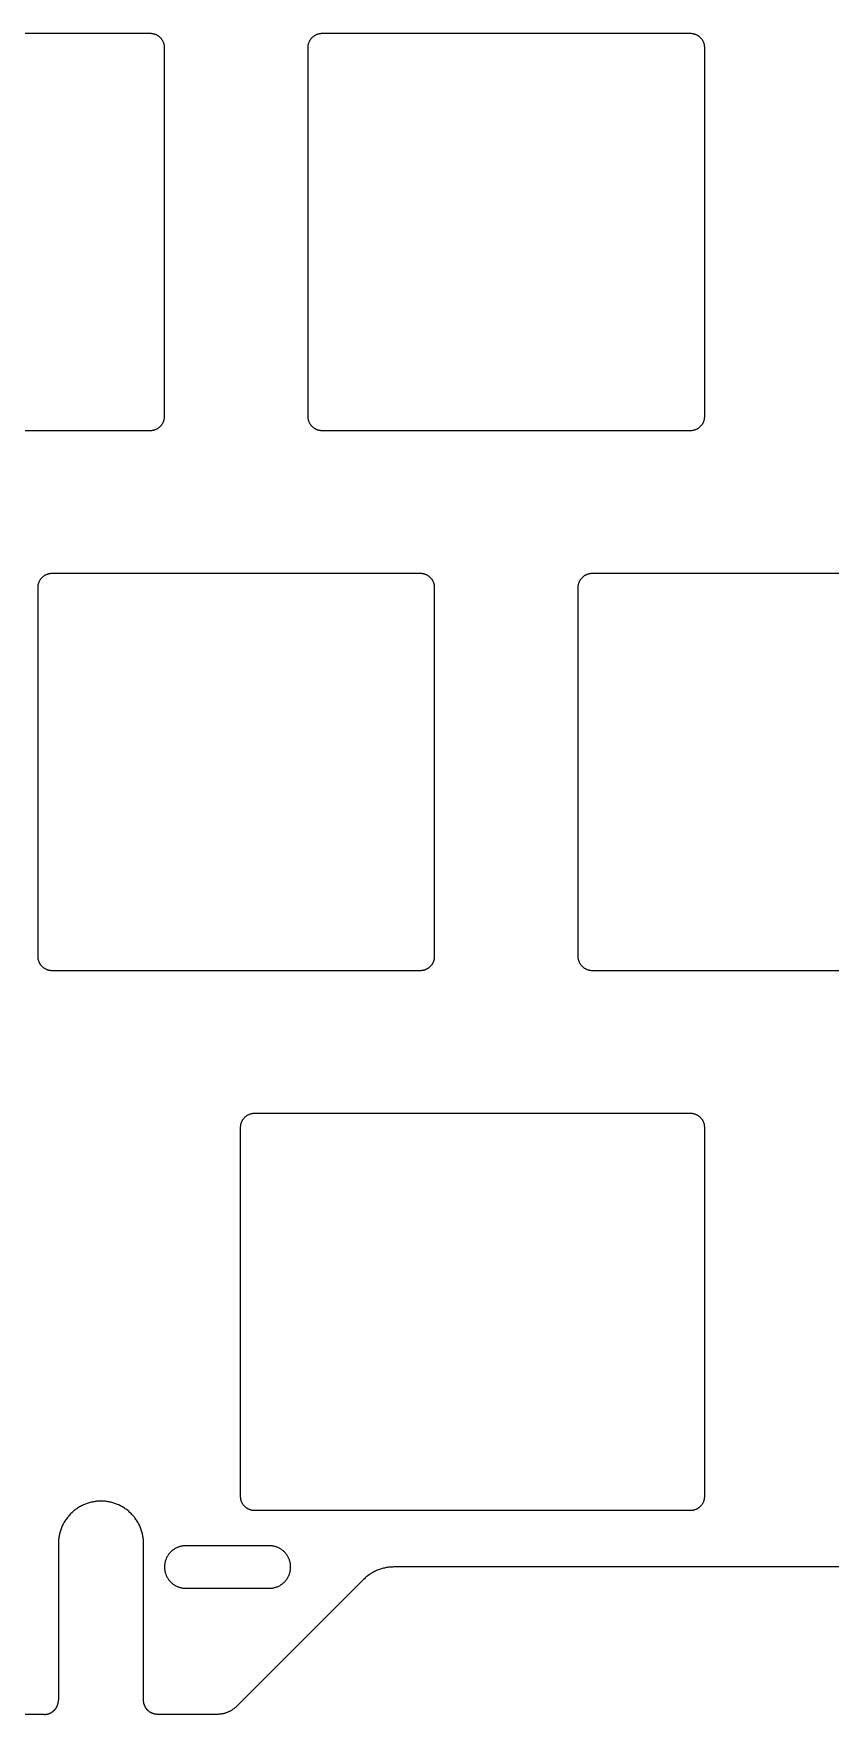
# Model space of a CAD drawing. Header units: millimetres. Extents: x -2014 to -1710, y 1046 to 1151.
# Drawn here: x -1969 to -1940.9, y 1046.4 to 1105.7 of the extents above; entities that cross this region are included whole.
import ezdxf

# ---------------------------------------------------------------- set-up
doc = ezdxf.new("R2010")
doc.units = ezdxf.units.MM
doc.layers.add('Layer 01', color=1, linetype='Continuous', true_color=0xff0000)

msp = doc.modelspace()

# ---------------------------------------------------------------- linework, layer by layer
at = {"layer": 'Layer 01', "color": 254, "true_color": 0xcad1ee}
for points in [[(-1964.91549, 1105.705865), (-1977.91549, 1105.705865)], [(-1964.41549, 1105.205865), (-1964.415782, 1105.222936), (-1964.416656, 1105.239986), (-1964.418112, 1105.256997), (-1964.420147, 1105.273949), (-1964.422761, 1105.29082), (-1964.425948, 1105.307593), (-1964.429707, 1105.324247), (-1964.434032, 1105.340764), (-1964.438918, 1105.357122), (-1964.44436, 1105.373305), (-1964.450351, 1105.389292), (-1964.456885, 1105.405066), (-1964.463953, 1105.420607), (-1964.471548, 1105.435898), (-1964.47966, 1105.45092), (-1964.488281, 1105.465657), (-1964.497399, 1105.480091), (-1964.507005, 1105.494205), (-1964.517088, 1105.507983), (-1964.527635, 1105.521409), (-1964.538634, 1105.534467), (-1964.550072, 1105.547142), (-1964.561937, 1105.559419), (-1964.574214, 1105.571283), (-1964.586888, 1105.582722), (-1964.599946, 1105.593721), (-1964.613372, 1105.604268), (-1964.62715, 1105.61435), (-1964.641264, 1105.623956), (-1964.655698, 1105.633075), (-1964.670435, 1105.641695), (-1964.685458, 1105.649808), (-1964.700749, 1105.657403), (-1964.71629, 1105.664471), (-1964.732063, 1105.671004), (-1964.74805, 1105.676996), (-1964.764233, 1105.682438), (-1964.780592, 1105.687324), (-1964.797108, 1105.691649), (-1964.813762, 1105.695407), (-1964.830535, 1105.698595), (-1964.847407, 1105.701208), (-1964.864358, 1105.703244), (-1964.881369, 1105.7047), (-1964.89842, 1105.705574), (-1964.91549, 1105.705865)], [(-1958.86549, 1105.705865), (-1958.882561, 1105.705574), (-1958.899611, 1105.7047), (-1958.916622, 1105.703244), (-1958.933574, 1105.701208), (-1958.950445, 1105.698595), (-1958.967218, 1105.695407), (-1958.983872, 1105.691649), (-1959.000389, 1105.687324), (-1959.016748, 1105.682438), (-1959.03293, 1105.676996), (-1959.048917, 1105.671004), (-1959.064691, 1105.664471), (-1959.080232, 1105.657403), (-1959.095523, 1105.649808), (-1959.110545, 1105.641695), (-1959.125282, 1105.633075), (-1959.139716, 1105.623956), (-1959.15383, 1105.61435), (-1959.167608, 1105.604268), (-1959.181034, 1105.593721), (-1959.194092, 1105.582722), (-1959.206767, 1105.571283), (-1959.219044, 1105.559419), (-1959.230908, 1105.547142), (-1959.242347, 1105.534467), (-1959.253346, 1105.521409), (-1959.263893, 1105.507983), (-1959.273975, 1105.494205), (-1959.283581, 1105.480091), (-1959.2927, 1105.465657), (-1959.301321, 1105.45092), (-1959.309433, 1105.435898), (-1959.317028, 1105.420607), (-1959.324096, 1105.405066), (-1959.330629, 1105.389292), (-1959.336621, 1105.373305), (-1959.342063, 1105.357122), (-1959.346949, 1105.340764), (-1959.351274, 1105.324247), (-1959.355032, 1105.307593), (-1959.35822, 1105.29082), (-1959.360833, 1105.273949), (-1959.362869, 1105.256997), (-1959.364325, 1105.239986), (-1959.365199, 1105.222936), (-1959.36549, 1105.205865)], [(-1945.86549, 1105.705865), (-1958.86549, 1105.705865)], [(-1945.36549, 1105.205865), (-1945.365782, 1105.222936), (-1945.366656, 1105.239986), (-1945.368112, 1105.256997), (-1945.370147, 1105.273949), (-1945.372761, 1105.29082), (-1945.375948, 1105.307593), (-1945.379707, 1105.324247), (-1945.384032, 1105.340764), (-1945.388918, 1105.357122), (-1945.39436, 1105.373305), (-1945.400351, 1105.389292), (-1945.406885, 1105.405066), (-1945.413953, 1105.420607), (-1945.421548, 1105.435898), (-1945.42966, 1105.45092), (-1945.438281, 1105.465657), (-1945.447399, 1105.480091), (-1945.457005, 1105.494205), (-1945.467088, 1105.507983), (-1945.477635, 1105.521409), (-1945.488634, 1105.534467), (-1945.500072, 1105.547142), (-1945.511937, 1105.559419), (-1945.524214, 1105.571283), (-1945.536888, 1105.582722), (-1945.549946, 1105.593721), (-1945.563372, 1105.604268), (-1945.57715, 1105.61435), (-1945.591264, 1105.623956), (-1945.605698, 1105.633075), (-1945.620435, 1105.641695), (-1945.635458, 1105.649808), (-1945.650749, 1105.657403), (-1945.66629, 1105.664471), (-1945.682063, 1105.671004), (-1945.69805, 1105.676996), (-1945.714233, 1105.682438), (-1945.730592, 1105.687324), (-1945.747108, 1105.691649), (-1945.763762, 1105.695407), (-1945.780535, 1105.698595), (-1945.797407, 1105.701208), (-1945.814358, 1105.703244), (-1945.831369, 1105.7047), (-1945.84842, 1105.705574), (-1945.86549, 1105.705865)], [(-1964.41549, 1104.710788), (-1964.41549, 1105.205865)], [(-1959.36549, 1105.205865), (-1959.36549, 1092.205865)], [(-1945.36549, 1104.711371), (-1945.36549, 1105.205865)], [(-1964.415478, 1104.705847), (-1964.41549, 1104.710788)], [(-1964.415478, 1092.705847), (-1964.415478, 1104.705847)], [(-1945.365475, 1104.705879), (-1945.36549, 1104.711371)], [(-1945.365475, 1092.705827), (-1945.365475, 1104.705879)], [(-1964.41549, 1092.700906), (-1964.415478, 1092.705847)], [(-1964.41549, 1092.205865), (-1964.41549, 1092.700906)], [(-1945.36549, 1092.700323), (-1945.365475, 1092.705827)], [(-1945.36549, 1092.205865), (-1945.36549, 1092.700323)], [(-1964.91549, 1091.705865), (-1964.89842, 1091.706157), (-1964.881369, 1091.707031), (-1964.864358, 1091.708487), (-1964.847407, 1091.710522), (-1964.830535, 1091.713135), (-1964.813762, 1091.716323), (-1964.797108, 1091.720082), (-1964.780592, 1091.724407), (-1964.764233, 1091.729293), (-1964.74805, 1091.734735), (-1964.732063, 1091.740726), (-1964.71629, 1091.74726), (-1964.700749, 1091.754328), (-1964.685458, 1091.761923), (-1964.670435, 1091.770035), (-1964.655698, 1091.778656), (-1964.641264, 1091.787774), (-1964.62715, 1091.79738), (-1964.613372, 1091.807463), (-1964.599946, 1091.81801), (-1964.586888, 1091.829009), (-1964.574214, 1091.840447), (-1964.561937, 1091.852312), (-1964.550072, 1091.864589), (-1964.538634, 1091.877263), (-1964.527635, 1091.890321), (-1964.517088, 1091.903747), (-1964.507005, 1091.917525), (-1964.497399, 1091.931639), (-1964.488281, 1091.946073), (-1964.47966, 1091.96081), (-1964.471548, 1091.975833), (-1964.463953, 1091.991123), (-1964.456885, 1092.006665), (-1964.450351, 1092.022438), (-1964.44436, 1092.038425), (-1964.438918, 1092.054608), (-1964.434032, 1092.070967), (-1964.429707, 1092.087483), (-1964.425948, 1092.104137), (-1964.422761, 1092.12091), (-1964.420147, 1092.137782), (-1964.418112, 1092.154733), (-1964.416656, 1092.171744), (-1964.415782, 1092.188795), (-1964.41549, 1092.205865)], [(-1959.36549, 1092.205865), (-1959.365199, 1092.188795), (-1959.364325, 1092.171744), (-1959.362869, 1092.154733), (-1959.360833, 1092.137782), (-1959.35822, 1092.12091), (-1959.355032, 1092.104137), (-1959.351274, 1092.087483), (-1959.346949, 1092.070967), (-1959.342063, 1092.054608), (-1959.336621, 1092.038425), (-1959.330629, 1092.022438), (-1959.324096, 1092.006665), (-1959.317028, 1091.991123), (-1959.309433, 1091.975833), (-1959.301321, 1091.96081), (-1959.2927, 1091.946073), (-1959.283581, 1091.931639), (-1959.273975, 1091.917525), (-1959.263893, 1091.903747), (-1959.253346, 1091.890321), (-1959.242347, 1091.877263), (-1959.230908, 1091.864589), (-1959.219044, 1091.852312), (-1959.206767, 1091.840447), (-1959.194092, 1091.829009), (-1959.181034, 1091.81801), (-1959.167608, 1091.807463), (-1959.15383, 1091.79738), (-1959.139716, 1091.787774), (-1959.125282, 1091.778656), (-1959.110545, 1091.770035), (-1959.095523, 1091.761923), (-1959.080232, 1091.754328), (-1959.064691, 1091.74726), (-1959.048917, 1091.740726), (-1959.03293, 1091.734735), (-1959.016748, 1091.729293), (-1959.000389, 1091.724407), (-1958.983872, 1091.720082), (-1958.967218, 1091.716323), (-1958.950445, 1091.713135), (-1958.933574, 1091.710522), (-1958.916622, 1091.708487), (-1958.899611, 1091.707031), (-1958.882561, 1091.706157), (-1958.86549, 1091.705865)], [(-1945.86549, 1091.705865), (-1945.84842, 1091.706157), (-1945.831369, 1091.707031), (-1945.814358, 1091.708487), (-1945.797407, 1091.710522), (-1945.780535, 1091.713135), (-1945.763762, 1091.716323), (-1945.747108, 1091.720082), (-1945.730592, 1091.724407), (-1945.714233, 1091.729293), (-1945.69805, 1091.734735), (-1945.682063, 1091.740726), (-1945.66629, 1091.74726), (-1945.650749, 1091.754328), (-1945.635458, 1091.761923), (-1945.620435, 1091.770035), (-1945.605698, 1091.778656), (-1945.591264, 1091.787774), (-1945.57715, 1091.79738), (-1945.563372, 1091.807463), (-1945.549946, 1091.81801), (-1945.536888, 1091.829009), (-1945.524214, 1091.840447), (-1945.511937, 1091.852312), (-1945.500072, 1091.864589), (-1945.488634, 1091.877263), (-1945.477635, 1091.890321), (-1945.467088, 1091.903747), (-1945.457005, 1091.917525), (-1945.447399, 1091.931639), (-1945.438281, 1091.946073), (-1945.42966, 1091.96081), (-1945.421548, 1091.975833), (-1945.413953, 1091.991123), (-1945.406885, 1092.006665), (-1945.400351, 1092.022438), (-1945.39436, 1092.038425), (-1945.388918, 1092.054608), (-1945.384032, 1092.070967), (-1945.379707, 1092.087483), (-1945.375948, 1092.104137), (-1945.372761, 1092.12091), (-1945.370147, 1092.137782), (-1945.368112, 1092.154733), (-1945.366656, 1092.171744), (-1945.365782, 1092.188795), (-1945.36549, 1092.205865)], [(-1977.415481, 1091.705847), (-1965.415478, 1091.705847)], [(-1965.415478, 1091.705847), (-1965.409427, 1091.705865)], [(-1965.409427, 1091.705865), (-1964.91549, 1091.705865)], [(-1958.86549, 1091.705865), (-1958.371526, 1091.705865)], [(-1958.371526, 1091.705865), (-1958.365478, 1091.705847)], [(-1958.365478, 1091.705847), (-1946.365464, 1091.705847)], [(-1946.365464, 1091.705847), (-1946.359424, 1091.705865)], [(-1946.359424, 1091.705865), (-1945.86549, 1091.705865)], [(-1968.39049, 1086.655865), (-1968.407561, 1086.655574), (-1968.424611, 1086.6547), (-1968.441622, 1086.653244), (-1968.458574, 1086.651208), (-1968.475445, 1086.648595), (-1968.492218, 1086.645407), (-1968.508872, 1086.641649), (-1968.525389, 1086.637324), (-1968.541748, 1086.632438), (-1968.55793, 1086.626996), (-1968.573917, 1086.621004), (-1968.589691, 1086.614471), (-1968.605232, 1086.607403), (-1968.620523, 1086.599808), (-1968.635545, 1086.591695), (-1968.650282, 1086.583075), (-1968.664716, 1086.573956), (-1968.67883, 1086.56435), (-1968.692608, 1086.554268), (-1968.706034, 1086.543721), (-1968.719092, 1086.532722), (-1968.731767, 1086.521283), (-1968.744044, 1086.509419), (-1968.755908, 1086.497142), (-1968.767347, 1086.484467), (-1968.778346, 1086.471409), (-1968.788893, 1086.457983), (-1968.798975, 1086.444205), (-1968.808581, 1086.430091), (-1968.8177, 1086.415657), (-1968.826321, 1086.40092), (-1968.834433, 1086.385898), (-1968.842028, 1086.370607), (-1968.849096, 1086.355066), (-1968.855629, 1086.339292), (-1968.861621, 1086.323305), (-1968.867063, 1086.307122), (-1968.871949, 1086.290764), (-1968.876274, 1086.274247), (-1968.880032, 1086.257593), (-1968.88322, 1086.24082), (-1968.885833, 1086.223949), (-1968.887869, 1086.206997), (-1968.889325, 1086.189986), (-1968.890199, 1086.172936), (-1968.89049, 1086.155865)], [(-1955.39049, 1086.655865), (-1968.39049, 1086.655865)], [(-1954.89049, 1086.155865), (-1954.890782, 1086.172936), (-1954.891656, 1086.189986), (-1954.893112, 1086.206997), (-1954.895147, 1086.223949), (-1954.897761, 1086.24082), (-1954.900948, 1086.257593), (-1954.904707, 1086.274247), (-1954.909032, 1086.290764), (-1954.913918, 1086.307122), (-1954.91936, 1086.323305), (-1954.925351, 1086.339292), (-1954.931885, 1086.355066), (-1954.938953, 1086.370607), (-1954.946548, 1086.385898), (-1954.95466, 1086.40092), (-1954.963281, 1086.415657), (-1954.972399, 1086.430091), (-1954.982005, 1086.444205), (-1954.992088, 1086.457983), (-1955.002635, 1086.471409), (-1955.013634, 1086.484467), (-1955.025072, 1086.497142), (-1955.036937, 1086.509419), (-1955.049214, 1086.521283), (-1955.061888, 1086.532722), (-1955.074946, 1086.543721), (-1955.088372, 1086.554268), (-1955.10215, 1086.56435), (-1955.116264, 1086.573956), (-1955.130698, 1086.583075), (-1955.145435, 1086.591695), (-1955.160458, 1086.599808), (-1955.175749, 1086.607403), (-1955.19129, 1086.614471), (-1955.207063, 1086.621004), (-1955.22305, 1086.626996), (-1955.239233, 1086.632438), (-1955.255592, 1086.637324), (-1955.272108, 1086.641649), (-1955.288762, 1086.645407), (-1955.305535, 1086.648595), (-1955.322407, 1086.651208), (-1955.339358, 1086.653244), (-1955.356369, 1086.6547), (-1955.37342, 1086.655574), (-1955.39049, 1086.655865)], [(-1949.34049, 1086.655865), (-1949.357561, 1086.655574), (-1949.374611, 1086.6547), (-1949.391622, 1086.653244), (-1949.408574, 1086.651208), (-1949.425445, 1086.648595), (-1949.442218, 1086.645407), (-1949.458872, 1086.641649), (-1949.475389, 1086.637324), (-1949.491748, 1086.632438), (-1949.50793, 1086.626996), (-1949.523917, 1086.621004), (-1949.539691, 1086.614471), (-1949.555232, 1086.607403), (-1949.570523, 1086.599808), (-1949.585545, 1086.591695), (-1949.600282, 1086.583075), (-1949.614716, 1086.573956), (-1949.62883, 1086.56435), (-1949.642608, 1086.554268), (-1949.656034, 1086.543721), (-1949.669092, 1086.532722), (-1949.681767, 1086.521283), (-1949.694044, 1086.509419), (-1949.705908, 1086.497142), (-1949.717347, 1086.484467), (-1949.728346, 1086.471409), (-1949.738893, 1086.457983), (-1949.748975, 1086.444205), (-1949.758581, 1086.430091), (-1949.7677, 1086.415657), (-1949.776321, 1086.40092), (-1949.784433, 1086.385898), (-1949.792028, 1086.370607), (-1949.799096, 1086.355066), (-1949.805629, 1086.339292), (-1949.811621, 1086.323305), (-1949.817063, 1086.307122), (-1949.821949, 1086.290764), (-1949.826274, 1086.274247), (-1949.830032, 1086.257593), (-1949.83322, 1086.24082), (-1949.835833, 1086.223949), (-1949.837869, 1086.206997), (-1949.839325, 1086.189986), (-1949.840199, 1086.172936), (-1949.84049, 1086.155865)], [(-1936.34049, 1086.655865), (-1949.34049, 1086.655865)], [(-1968.89049, 1086.155865), (-1968.89049, 1073.155865)], [(-1954.89049, 1073.155865), (-1954.89049, 1086.155865)], [(-1949.84049, 1086.155865), (-1949.84049, 1073.155865)], [(-1968.89049, 1073.155865), (-1968.890199, 1073.138795), (-1968.889325, 1073.121744), (-1968.887869, 1073.104733), (-1968.885833, 1073.087782), (-1968.88322, 1073.07091), (-1968.880032, 1073.054137), (-1968.876274, 1073.037483), (-1968.871949, 1073.020967), (-1968.867063, 1073.004608), (-1968.861621, 1072.988425), (-1968.855629, 1072.972438), (-1968.849096, 1072.956665), (-1968.842028, 1072.941123), (-1968.834433, 1072.925833), (-1968.826321, 1072.91081), (-1968.8177, 1072.896073), (-1968.808581, 1072.881639), (-1968.798975, 1072.867525), (-1968.788893, 1072.853747), (-1968.778346, 1072.840321), (-1968.767347, 1072.827263), (-1968.755908, 1072.814589), (-1968.744044, 1072.802312), (-1968.731767, 1072.790447), (-1968.719092, 1072.779009), (-1968.706034, 1072.76801), (-1968.692608, 1072.757463), (-1968.67883, 1072.74738), (-1968.664716, 1072.737774), (-1968.650282, 1072.728656), (-1968.635545, 1072.720035), (-1968.620523, 1072.711923), (-1968.605232, 1072.704328), (-1968.589691, 1072.69726), (-1968.573917, 1072.690726), (-1968.55793, 1072.684735), (-1968.541748, 1072.679293), (-1968.525389, 1072.674407), (-1968.508872, 1072.670082), (-1968.492218, 1072.666323), (-1968.475445, 1072.663135), (-1968.458574, 1072.660522), (-1968.441622, 1072.658487), (-1968.424611, 1072.657031), (-1968.407561, 1072.656157), (-1968.39049, 1072.655865)], [(-1955.39049, 1072.655865), (-1955.37342, 1072.656157), (-1955.356369, 1072.657031), (-1955.339358, 1072.658487), (-1955.322407, 1072.660522), (-1955.305535, 1072.663135), (-1955.288762, 1072.666323), (-1955.272108, 1072.670082), (-1955.255592, 1072.674407), (-1955.239233, 1072.679293), (-1955.22305, 1072.684735), (-1955.207063, 1072.690726), (-1955.19129, 1072.69726), (-1955.175749, 1072.704328), (-1955.160458, 1072.711923), (-1955.145435, 1072.720035), (-1955.130698, 1072.728656), (-1955.116264, 1072.737774), (-1955.10215, 1072.74738), (-1955.088372, 1072.757463), (-1955.074946, 1072.76801), (-1955.061888, 1072.779009), (-1955.049214, 1072.790447), (-1955.036937, 1072.802312), (-1955.025072, 1072.814589), (-1955.013634, 1072.827263), (-1955.002635, 1072.840321), (-1954.992088, 1072.853747), (-1954.982005, 1072.867525), (-1954.972399, 1072.881639), (-1954.963281, 1072.896073), (-1954.95466, 1072.91081), (-1954.946548, 1072.925833), (-1954.938953, 1072.941123), (-1954.931885, 1072.956665), (-1954.925351, 1072.972438), (-1954.91936, 1072.988425), (-1954.913918, 1073.004608), (-1954.909032, 1073.020967), (-1954.904707, 1073.037483), (-1954.900948, 1073.054137), (-1954.897761, 1073.07091), (-1954.895147, 1073.087782), (-1954.893112, 1073.104733), (-1954.891656, 1073.121744), (-1954.890782, 1073.138795), (-1954.89049, 1073.155865)], [(-1949.84049, 1073.155865), (-1949.840199, 1073.138795), (-1949.839325, 1073.121744), (-1949.837869, 1073.104733), (-1949.835833, 1073.087782), (-1949.83322, 1073.07091), (-1949.830032, 1073.054137), (-1949.826274, 1073.037483), (-1949.821949, 1073.020967), (-1949.817063, 1073.004608), (-1949.811621, 1072.988425), (-1949.805629, 1072.972438), (-1949.799096, 1072.956665), (-1949.792028, 1072.941123), (-1949.784433, 1072.925833), (-1949.776321, 1072.91081), (-1949.7677, 1072.896073), (-1949.758581, 1072.881639), (-1949.748975, 1072.867525), (-1949.738893, 1072.853747), (-1949.728346, 1072.840321), (-1949.717347, 1072.827263), (-1949.705908, 1072.814589), (-1949.694044, 1072.802312), (-1949.681767, 1072.790447), (-1949.669092, 1072.779009), (-1949.656034, 1072.76801), (-1949.642608, 1072.757463), (-1949.62883, 1072.74738), (-1949.614716, 1072.737774), (-1949.600282, 1072.728656), (-1949.585545, 1072.720035), (-1949.570523, 1072.711923), (-1949.555232, 1072.704328), (-1949.539691, 1072.69726), (-1949.523917, 1072.690726), (-1949.50793, 1072.684735), (-1949.491748, 1072.679293), (-1949.475389, 1072.674407), (-1949.458872, 1072.670082), (-1949.442218, 1072.666323), (-1949.425445, 1072.663135), (-1949.408574, 1072.660522), (-1949.391622, 1072.658487), (-1949.374611, 1072.657031), (-1949.357561, 1072.656157), (-1949.34049, 1072.655865)], [(-1968.39049, 1072.655865), (-1955.39049, 1072.655865)], [(-1949.34049, 1072.655865), (-1936.34049, 1072.655865)], [(-1961.246685, 1067.60587), (-1961.263756, 1067.605578), (-1961.280807, 1067.604704), (-1961.297817, 1067.603248), (-1961.314769, 1067.601213), (-1961.331641, 1067.598599), (-1961.348413, 1067.595412), (-1961.365068, 1067.591653), (-1961.381584, 1067.587328), (-1961.397943, 1067.582442), (-1961.414125, 1067.577), (-1961.430112, 1067.571009), (-1961.445886, 1067.564475), (-1961.461427, 1067.557407), (-1961.476718, 1067.549812), (-1961.49174, 1067.5417), (-1961.506477, 1067.533079), (-1961.520911, 1067.523961), (-1961.535026, 1067.514355), (-1961.548804, 1067.504272), (-1961.562229, 1067.493725), (-1961.575287, 1067.482726), (-1961.587962, 1067.471288), (-1961.600239, 1067.459423), (-1961.612103, 1067.447146), (-1961.623542, 1067.434472), (-1961.634541, 1067.421414), (-1961.645088, 1067.407988), (-1961.65517, 1067.39421), (-1961.664776, 1067.380096), (-1961.673895, 1067.365662), (-1961.682516, 1067.350925), (-1961.690628, 1067.335902), (-1961.698223, 1067.320611), (-1961.705291, 1067.30507), (-1961.711825, 1067.289297), (-1961.717816, 1067.273309), (-1961.723258, 1067.257127), (-1961.728144, 1067.240768), (-1961.732469, 1067.224252), (-1961.736227, 1067.207598), (-1961.739415, 1067.190825), (-1961.742028, 1067.173953), (-1961.744064, 1067.157002), (-1961.74552, 1067.139991), (-1961.746394, 1067.12294), (-1961.746685, 1067.10587)], [(-1960.746685, 1067.60587), (-1961.246685, 1067.60587)], [(-1958.804311, 1067.60587), (-1960.746685, 1067.60587)], [(-1945.86542, 1067.60587), (-1958.804311, 1067.60587)], [(-1945.36542, 1067.10587), (-1945.365712, 1067.12294), (-1945.366586, 1067.139991), (-1945.368042, 1067.157002), (-1945.370077, 1067.173953), (-1945.372691, 1067.190825), (-1945.375878, 1067.207598), (-1945.379637, 1067.224252), (-1945.383962, 1067.240768), (-1945.388848, 1067.257127), (-1945.39429, 1067.273309), (-1945.400281, 1067.289297), (-1945.406815, 1067.30507), (-1945.413883, 1067.320611), (-1945.421478, 1067.335902), (-1945.42959, 1067.350925), (-1945.438211, 1067.365662), (-1945.447329, 1067.380096), (-1945.456935, 1067.39421), (-1945.467018, 1067.407988), (-1945.477565, 1067.421414), (-1945.488564, 1067.434472), (-1945.500002, 1067.447146), (-1945.511867, 1067.459423), (-1945.524144, 1067.471288), (-1945.536818, 1067.482726), (-1945.549876, 1067.493725), (-1945.563302, 1067.504272), (-1945.57708, 1067.514355), (-1945.591194, 1067.523961), (-1945.605628, 1067.533079), (-1945.620365, 1067.5417), (-1945.635388, 1067.549812), (-1945.650679, 1067.557407), (-1945.66622, 1067.564475), (-1945.681993, 1067.571009), (-1945.69798, 1067.577), (-1945.714163, 1067.582442), (-1945.730522, 1067.587328), (-1945.747038, 1067.591653), (-1945.763692, 1067.595412), (-1945.780465, 1067.598599), (-1945.797337, 1067.601213), (-1945.814288, 1067.603248), (-1945.831299, 1067.604704), (-1945.84835, 1067.605578), (-1945.86542, 1067.60587)], [(-1961.746685, 1067.10587), (-1961.746685, 1054.105857)], [(-1945.36542, 1054.105857), (-1945.36542, 1067.10587)], [(-1965.15792, 1052.430975), (-1965.158334, 1052.466626), (-1965.159571, 1052.502125), (-1965.161631, 1052.53747), (-1965.164513, 1052.572664), (-1965.168217, 1052.607704), (-1965.172745, 1052.642591), (-1965.178095, 1052.677326), (-1965.184267, 1052.711908), (-1965.191263, 1052.746337), (-1965.199081, 1052.780613), (-1965.207721, 1052.814737), (-1965.217184, 1052.848708), (-1965.22747, 1052.882526), (-1965.238579, 1052.916191), (-1965.250237, 1052.949013), (-1965.263264, 1052.983063), (-1965.27794, 1053.018847), (-1965.293453, 1053.054107), (-1965.309801, 1053.088841), (-1965.326981, 1053.123047), (-1965.344991, 1053.156723), (-1965.363829, 1053.189865), (-1965.383493, 1053.222474), (-1965.40398, 1053.254545), (-1965.425289, 1053.286077), (-1965.447417, 1053.317067), (-1965.470362, 1053.347515), (-1965.494122, 1053.377416), (-1965.518694, 1053.40677), (-1965.544077, 1053.435573), (-1965.570268, 1053.463825), (-1965.597266, 1053.491522), (-1965.624939, 1053.518532), (-1965.65316, 1053.544724), (-1965.681928, 1053.570098), (-1965.711243, 1053.594653), (-1965.741106, 1053.618391), (-1965.771516, 1053.641311), (-1965.802474, 1053.663413), (-1965.833979, 1053.684697), (-1965.866032, 1053.705163), (-1965.898632, 1053.72481), (-1965.931779, 1053.74364), (-1965.965474, 1053.761652), (-1965.999716, 1053.778845), (-1966.034506, 1053.795221), (-1966.070586, 1053.811073), (-1966.105727, 1053.825518), (-1966.139002, 1053.83826), (-1966.172455, 1053.85018), (-1966.206084, 1053.86128), (-1966.239885, 1053.871558), (-1966.273855, 1053.881016), (-1966.307991, 1053.889652), (-1966.34229, 1053.897467), (-1966.37675, 1053.904461), (-1966.411366, 1053.910634), (-1966.446136, 1053.915986), (-1966.481057, 1053.920517), (-1966.516126, 1053.924227), (-1966.551339, 1053.927116), (-1966.586694, 1053.929184), (-1966.622188, 1053.93043), (-1966.657817, 1053.930856), (-1966.693439, 1053.930459), (-1966.728911, 1053.929238), (-1966.764236, 1053.927192), (-1966.799411, 1053.924322), (-1966.834438, 1053.920628), (-1966.869316, 1053.91611), (-1966.904046, 1053.910768), (-1966.938627, 1053.904601), (-1966.973059, 1053.89761), (-1967.007342, 1053.889795), (-1967.041477, 1053.881155), (-1967.075463, 1053.871692), (-1967.109301, 1053.861404), (-1967.14299, 1053.850291), (-1967.175847, 1053.838625), (-1967.209921, 1053.825594), (-1967.245707, 1053.810923), (-1967.28097, 1053.795415), (-1967.315706, 1053.779072), (-1967.349915, 1053.761898), (-1967.383593, 1053.743892), (-1967.416738, 1053.725059), (-1967.449349, 1053.7054), (-1967.481424, 1053.684918), (-1967.512959, 1053.663614), (-1967.543953, 1053.64149), (-1967.574403, 1053.61855), (-1967.604308, 1053.594794), (-1967.633666, 1053.570226), (-1967.662473, 1053.544848), (-1967.690728, 1053.518661), (-1967.718429, 1053.491668), (-1967.745443, 1053.463998), (-1967.771639, 1053.435781), (-1967.797017, 1053.407017), (-1967.821578, 1053.377705), (-1967.84532, 1053.347846), (-1967.868244, 1053.317439), (-1967.890351, 1053.286484), (-1967.911639, 1053.254982), (-1967.93211, 1053.222933), (-1967.951762, 1053.190336), (-1967.970597, 1053.157191), (-1967.988614, 1053.123499), (-1968.005812, 1053.089259), (-1968.022193, 1053.054472), (-1968.038048, 1053.018402), (-1968.052501, 1052.983255), (-1968.065259, 1052.94996), (-1968.077195, 1052.916503), (-1968.088308, 1052.882886), (-1968.098599, 1052.849107), (-1968.108067, 1052.815167), (-1968.116712, 1052.781065), (-1968.124534, 1052.746802), (-1968.131534, 1052.712378), (-1968.137712, 1052.677793), (-1968.143067, 1052.643047), (-1968.147599, 1052.608139), (-1968.151308, 1052.57307), (-1968.154195, 1052.537839), (-1968.15626, 1052.502448), (-1968.157501, 1052.466895), (-1968.15792, 1052.431181)], [(-1961.746685, 1054.105857), (-1961.746394, 1054.088787), (-1961.74552, 1054.071736), (-1961.744064, 1054.054725), (-1961.742028, 1054.037774), (-1961.739415, 1054.020902), (-1961.736227, 1054.004129), (-1961.732469, 1053.987475), (-1961.728144, 1053.970959), (-1961.723258, 1053.9546), (-1961.717816, 1053.938418), (-1961.711825, 1053.92243), (-1961.705291, 1053.906657), (-1961.698223, 1053.891116), (-1961.690628, 1053.875825), (-1961.682516, 1053.860802), (-1961.673895, 1053.846065), (-1961.664776, 1053.831632), (-1961.65517, 1053.817517), (-1961.645088, 1053.803739), (-1961.634541, 1053.790313), (-1961.623542, 1053.777256), (-1961.612103, 1053.764581), (-1961.600239, 1053.752304), (-1961.587962, 1053.740439), (-1961.575287, 1053.729001), (-1961.562229, 1053.718002), (-1961.548804, 1053.707455), (-1961.535026, 1053.697373), (-1961.520911, 1053.687766), (-1961.506477, 1053.678648), (-1961.49174, 1053.670027), (-1961.476718, 1053.661915), (-1961.461427, 1053.65432), (-1961.445886, 1053.647252), (-1961.430112, 1053.640718), (-1961.414125, 1053.634727), (-1961.397943, 1053.629285), (-1961.381584, 1053.624399), (-1961.365068, 1053.620074), (-1961.348413, 1053.616315), (-1961.331641, 1053.613128), (-1961.314769, 1053.610514), (-1961.297817, 1053.608479), (-1961.280807, 1053.607023), (-1961.263756, 1053.606149), (-1961.246685, 1053.605857)], [(-1945.86542, 1053.605857), (-1945.84835, 1053.606149), (-1945.831299, 1053.607023), (-1945.814288, 1053.608479), (-1945.797337, 1053.610514), (-1945.780465, 1053.613128), (-1945.763692, 1053.616315), (-1945.747038, 1053.620074), (-1945.730522, 1053.624399), (-1945.714163, 1053.629285), (-1945.69798, 1053.634727), (-1945.681993, 1053.640718), (-1945.66622, 1053.647252), (-1945.650679, 1053.65432), (-1945.635388, 1053.661915), (-1945.620365, 1053.670027), (-1945.605628, 1053.678648), (-1945.591194, 1053.687766), (-1945.57708, 1053.697373), (-1945.563302, 1053.707455), (-1945.549876, 1053.718002), (-1945.536818, 1053.729001), (-1945.524144, 1053.740439), (-1945.511867, 1053.752304), (-1945.500002, 1053.764581), (-1945.488564, 1053.777256), (-1945.477565, 1053.790313), (-1945.467018, 1053.803739), (-1945.456935, 1053.817517), (-1945.447329, 1053.831632), (-1945.438211, 1053.846065), (-1945.42959, 1053.860802), (-1945.421478, 1053.875825), (-1945.413883, 1053.891116), (-1945.406815, 1053.906657), (-1945.400281, 1053.92243), (-1945.39429, 1053.938418), (-1945.388848, 1053.9546), (-1945.383962, 1053.970959), (-1945.379637, 1053.987475), (-1945.375878, 1054.004129), (-1945.372691, 1054.020902), (-1945.370077, 1054.037774), (-1945.368042, 1054.054725), (-1945.366586, 1054.071736), (-1945.365712, 1054.088787), (-1945.36542, 1054.105857)], [(-1961.246685, 1053.605857), (-1945.86542, 1053.605857)], [(-1968.15792, 1052.431181), (-1968.15792, 1046.906062)], [(-1965.15792, 1046.905874), (-1965.15792, 1052.430975)], [(-1963.669684, 1052.355856), (-1963.695858, 1052.355398), (-1963.722, 1052.354027), (-1963.748078, 1052.351745), (-1963.774061, 1052.348554), (-1963.799916, 1052.344458), (-1963.825613, 1052.339462), (-1963.85112, 1052.333572), (-1963.876406, 1052.326796), (-1963.901439, 1052.319142), (-1963.926191, 1052.310618), (-1963.95063, 1052.301236), (-1963.974727, 1052.291007), (-1963.998452, 1052.279943), (-1964.021776, 1052.268058), (-1964.044671, 1052.255366), (-1964.06711, 1052.241883), (-1964.089064, 1052.227625), (-1964.110508, 1052.21261), (-1964.131414, 1052.196855), (-1964.151758, 1052.18038), (-1964.171514, 1052.163205), (-1964.190659, 1052.145352), (-1964.20917, 1052.126841), (-1964.227023, 1052.107695), (-1964.244197, 1052.087938), (-1964.260671, 1052.067594), (-1964.276425, 1052.046687), (-1964.291439, 1052.025243), (-1964.305697, 1052.003288), (-1964.319179, 1051.980849), (-1964.33187, 1051.957953), (-1964.343754, 1051.934629), (-1964.354818, 1051.910903), (-1964.365046, 1051.886806), (-1964.374427, 1051.862367), (-1964.38295, 1051.837615), (-1964.390603, 1051.812581), (-1964.397378, 1051.787295), (-1964.403267, 1051.761788), (-1964.408262, 1051.736091), (-1964.412357, 1051.710235), (-1964.415547, 1051.684252), (-1964.417829, 1051.658174), (-1964.419199, 1051.632032), (-1964.419656, 1051.605858), (-1964.419199, 1051.579684), (-1964.417829, 1051.553542), (-1964.415548, 1051.527464), (-1964.412358, 1051.501481), (-1964.408263, 1051.475625), (-1964.403268, 1051.449928), (-1964.397379, 1051.424421), (-1964.390604, 1051.399135), (-1964.382951, 1051.374101), (-1964.374428, 1051.349349), (-1964.365047, 1051.32491), (-1964.354819, 1051.300813), (-1964.343756, 1051.277087), (-1964.331872, 1051.253762), (-1964.319181, 1051.230866), (-1964.305699, 1051.208427), (-1964.291442, 1051.186472), (-1964.276427, 1051.165028), (-1964.260673, 1051.144121), (-1964.244199, 1051.123777), (-1964.227025, 1051.10402), (-1964.209172, 1051.084874), (-1964.190662, 1051.066363), (-1964.171517, 1051.048509), (-1964.151761, 1051.031335), (-1964.131417, 1051.01486), (-1964.110511, 1050.999105), (-1964.089068, 1050.984089), (-1964.067113, 1050.969831), (-1964.044675, 1050.956348), (-1964.02178, 1050.943656), (-1963.998455, 1050.931771), (-1963.97473, 1050.920707), (-1963.950634, 1050.910477), (-1963.926195, 1050.901095), (-1963.901443, 1050.892572), (-1963.876409, 1050.884917), (-1963.851124, 1050.878141), (-1963.825617, 1050.872251), (-1963.79992, 1050.867255), (-1963.774065, 1050.863159), (-1963.748082, 1050.859968), (-1963.722004, 1050.857685), (-1963.695862, 1050.856314), (-1963.669688, 1050.855856)], [(-1960.719658, 1052.355856), (-1963.669684, 1052.355856)], [(-1959.969656, 1051.605856), (-1959.970093, 1051.631462), (-1959.971404, 1051.657038), (-1959.973588, 1051.682554), (-1959.976642, 1051.707981), (-1959.980561, 1051.733289), (-1959.985343, 1051.758448), (-1959.990981, 1051.78343), (-1959.997468, 1051.808204), (-1960.004798, 1051.832742), (-1960.01296, 1051.857016), (-1960.021947, 1051.880997), (-1960.031748, 1051.904657), (-1960.04235, 1051.927969), (-1960.053742, 1051.950905), (-1960.065911, 1051.973439), (-1960.078842, 1051.995545), (-1960.09252, 1052.017196), (-1960.106929, 1052.038367), (-1960.122053, 1052.059034), (-1960.137873, 1052.079173), (-1960.154372, 1052.09876), (-1960.17153, 1052.117772), (-1960.189327, 1052.136187), (-1960.207742, 1052.153984), (-1960.226754, 1052.171142), (-1960.246341, 1052.18764), (-1960.26648, 1052.203461), (-1960.287147, 1052.218584), (-1960.308318, 1052.232993), (-1960.329969, 1052.246671), (-1960.352075, 1052.259602), (-1960.374608, 1052.271771), (-1960.397545, 1052.283163), (-1960.420857, 1052.293765), (-1960.444517, 1052.303565), (-1960.468498, 1052.312552), (-1960.492772, 1052.320715), (-1960.51731, 1052.328044), (-1960.542084, 1052.334532), (-1960.567066, 1052.340169), (-1960.592225, 1052.344951), (-1960.617533, 1052.348871), (-1960.64296, 1052.351924), (-1960.668476, 1052.354108), (-1960.694052, 1052.355419), (-1960.719658, 1052.355856)], [(-1960.719645, 1050.855856), (-1960.69347, 1050.856313), (-1960.667328, 1050.857684), (-1960.641249, 1050.859966), (-1960.615266, 1050.863156), (-1960.58941, 1050.867252), (-1960.563713, 1050.872247), (-1960.538205, 1050.878137), (-1960.512919, 1050.884912), (-1960.487885, 1050.892566), (-1960.463133, 1050.90109), (-1960.438693, 1050.910471), (-1960.414596, 1050.9207), (-1960.39087, 1050.931764), (-1960.367545, 1050.943649), (-1960.34465, 1050.956341), (-1960.32221, 1050.969824), (-1960.300256, 1050.984082), (-1960.278812, 1050.999097), (-1960.257905, 1051.014852), (-1960.237561, 1051.031327), (-1960.217804, 1051.048501), (-1960.198658, 1051.066355), (-1960.180147, 1051.084866), (-1960.162294, 1051.104012), (-1960.145119, 1051.123769), (-1960.128645, 1051.144114), (-1960.112891, 1051.165021), (-1960.097875, 1051.186465), (-1960.083618, 1051.20842), (-1960.070135, 1051.230859), (-1960.057444, 1051.253755), (-1960.045559, 1051.277081), (-1960.034496, 1051.300806), (-1960.024267, 1051.324904), (-1960.014886, 1051.349343), (-1960.006363, 1051.374095), (-1959.998709, 1051.39913), (-1959.991934, 1051.424416), (-1959.986045, 1051.449924), (-1959.98105, 1051.475621), (-1959.976955, 1051.501477), (-1959.973765, 1051.52746), (-1959.971483, 1051.553539), (-1959.970113, 1051.579682), (-1959.969656, 1051.605856)], [(-1956.3366, 1051.605856), (-1956.373779, 1051.605409), (-1956.41079, 1051.604067), (-1956.447633, 1051.601831), (-1956.484306, 1051.598702), (-1956.520807, 1051.59468), (-1956.557136, 1051.589765), (-1956.593291, 1051.583959), (-1956.62927, 1051.577262), (-1956.665073, 1051.569675), (-1956.700697, 1051.561197), (-1956.736142, 1051.551831), (-1956.771406, 1051.541575), (-1956.806488, 1051.530431), (-1956.841386, 1051.518399), (-1956.876099, 1051.505481), (-1956.910625, 1051.491675), (-1956.944807, 1051.477047), (-1956.978486, 1051.46166), (-1957.011663, 1051.445514), (-1957.044338, 1051.428608), (-1957.076511, 1051.410943), (-1957.108181, 1051.392519), (-1957.139349, 1051.373335), (-1957.170015, 1051.353392), (-1957.200179, 1051.33269), (-1957.22984, 1051.311229), (-1957.258999, 1051.289008), (-1957.287656, 1051.266028), (-1957.31581, 1051.242289), (-1957.343462, 1051.217791), (-1957.370612, 1051.192533), (-1957.39726, 1051.166516)], [(-1786.469375, 1051.605856), (-1956.3366, 1051.605856)], [(-1963.669688, 1050.855856), (-1960.719645, 1050.855856)], [(-1957.39726, 1051.166516), (-1961.865027, 1046.698749)], [(-1968.657908, 1046.405856), (-1968.645366, 1046.406005), (-1968.632901, 1046.406452), (-1968.620513, 1046.407196), (-1968.608203, 1046.408237), (-1968.595971, 1046.409576), (-1968.583816, 1046.411213), (-1968.571738, 1046.413147), (-1968.559738, 1046.415378), (-1968.547815, 1046.417907), (-1968.535969, 1046.420734), (-1968.524201, 1046.423858), (-1968.512511, 1046.427279), (-1968.500897, 1046.430998), (-1968.489362, 1046.435014), (-1968.477903, 1046.439328), (-1968.466522, 1046.44394), (-1968.455233, 1046.448835), (-1968.444055, 1046.453999), (-1968.432998, 1046.459428), (-1968.422071, 1046.465117), (-1968.411282, 1046.471064), (-1968.40064, 1046.477264), (-1968.390154, 1046.483714), (-1968.379834, 1046.49041), (-1968.369688, 1046.497348), (-1968.359725, 1046.504524), (-1968.349954, 1046.511935), (-1968.340384, 1046.519577), (-1968.331023, 1046.527446), (-1968.321881, 1046.535539), (-1968.312967, 1046.543852), (-1968.30429, 1046.55238), (-1968.295777, 1046.561178), (-1968.287378, 1046.570275), (-1968.279127, 1046.579634), (-1968.271063, 1046.58922), (-1968.263222, 1046.598993), (-1968.255641, 1046.608918), (-1968.248355, 1046.618957), (-1968.241404, 1046.629074), (-1968.234766, 1046.639286), (-1968.228401, 1046.649636), (-1968.222308, 1046.660126), (-1968.216487, 1046.670755), (-1968.210937, 1046.681523), (-1968.205659, 1046.69243), (-1968.200654, 1046.703476), (-1968.19592, 1046.71466), (-1968.191452, 1046.725981), (-1968.187246, 1046.73743), (-1968.183305, 1046.748997), (-1968.179634, 1046.760674), (-1968.176235, 1046.772452), (-1968.173114, 1046.784321), (-1968.170272, 1046.796272), (-1968.167714, 1046.808297), (-1968.165445, 1046.820387), (-1968.163466, 1046.832532), (-1968.161783, 1046.844724), (-1968.160398, 1046.856953), (-1968.159316, 1046.86921), (-1968.15854, 1046.881487), (-1968.158073, 1046.893774), (-1968.15792, 1046.906062)], [(-1964.657934, 1046.405856), (-1964.67022, 1046.406014), (-1964.682504, 1046.406486), (-1964.694777, 1046.407267), (-1964.707031, 1046.408354), (-1964.719257, 1046.409744), (-1964.731445, 1046.411432), (-1964.743586, 1046.413415), (-1964.755672, 1046.415689), (-1964.767693, 1046.41825), (-1964.779641, 1046.421096), (-1964.791506, 1046.424221), (-1964.803279, 1046.427623), (-1964.814952, 1046.431298), (-1964.826515, 1046.435242), (-1964.837959, 1046.439451), (-1964.849276, 1046.443922), (-1964.860456, 1046.448659), (-1964.871498, 1046.453667), (-1964.8824, 1046.458947), (-1964.893163, 1046.464498), (-1964.903788, 1046.470322), (-1964.914273, 1046.476417), (-1964.92462, 1046.482784), (-1964.934827, 1046.489422), (-1964.944939, 1046.496376), (-1964.954974, 1046.503662), (-1964.964894, 1046.511244), (-1964.974663, 1046.519086), (-1964.984244, 1046.527151), (-1964.993599, 1046.535402), (-1965.002692, 1046.543802), (-1965.011485, 1046.552314), (-1965.020009, 1046.560992), (-1965.028318, 1046.569906), (-1965.036406, 1046.579047), (-1965.044272, 1046.588407), (-1965.05191, 1046.597977), (-1965.059317, 1046.607747), (-1965.066489, 1046.61771), (-1965.073423, 1046.627855), (-1965.080116, 1046.638174), (-1965.086562, 1046.648658), (-1965.092758, 1046.659298), (-1965.098702, 1046.670086), (-1965.104388, 1046.681012), (-1965.109813, 1046.692067), (-1965.114974, 1046.703243), (-1965.119867, 1046.71453), (-1965.124475, 1046.725909), (-1965.128786, 1046.737365), (-1965.1328, 1046.748899), (-1965.136517, 1046.76051), (-1965.139936, 1046.772198), (-1965.143057, 1046.783964), (-1965.145882, 1046.795807), (-1965.148409, 1046.807727), (-1965.150638, 1046.819725), (-1965.152571, 1046.8318), (-1965.154206, 1046.843952), (-1965.155543, 1046.856182), (-1965.156584, 1046.868489), (-1965.157326, 1046.880873), (-1965.157772, 1046.893335), (-1965.15792, 1046.905874)], [(-1961.865027, 1046.698749), (-1961.8826, 1046.681622), (-1961.900599, 1046.664953), (-1961.919011, 1046.648749), (-1961.937822, 1046.633014), (-1961.95702, 1046.617755), (-1961.97659, 1046.602978), (-1961.996519, 1046.588686), (-1962.016794, 1046.574887), (-1962.037402, 1046.561586), (-1962.058328, 1046.548788), (-1962.079559, 1046.536499), (-1962.101083, 1046.524724), (-1962.122884, 1046.51347), (-1962.144951, 1046.502741), (-1962.167269, 1046.492544), (-1962.189826, 1046.482883), (-1962.212607, 1046.473764), (-1962.235599, 1046.465194), (-1962.258789, 1046.457176), (-1962.282163, 1046.449718), (-1962.305708, 1046.442825), (-1962.329411, 1046.436502), (-1962.353257, 1046.430754), (-1962.377234, 1046.425588), (-1962.401328, 1046.421009), (-1962.425526, 1046.417022), (-1962.449814, 1046.413634), (-1962.474178, 1046.410849), (-1962.498606, 1046.408673), (-1962.523083, 1046.407112), (-1962.547597, 1046.406171), (-1962.572134, 1046.405856)], [(-1968.657908, 1046.405856), (-1970.743707, 1046.405856)], [(-1962.572134, 1046.405856), (-1964.657934, 1046.405856)]]:
    msp.add_lwpolyline(points, dxfattribs=at)

doc.saveas('drawing.dxf')
